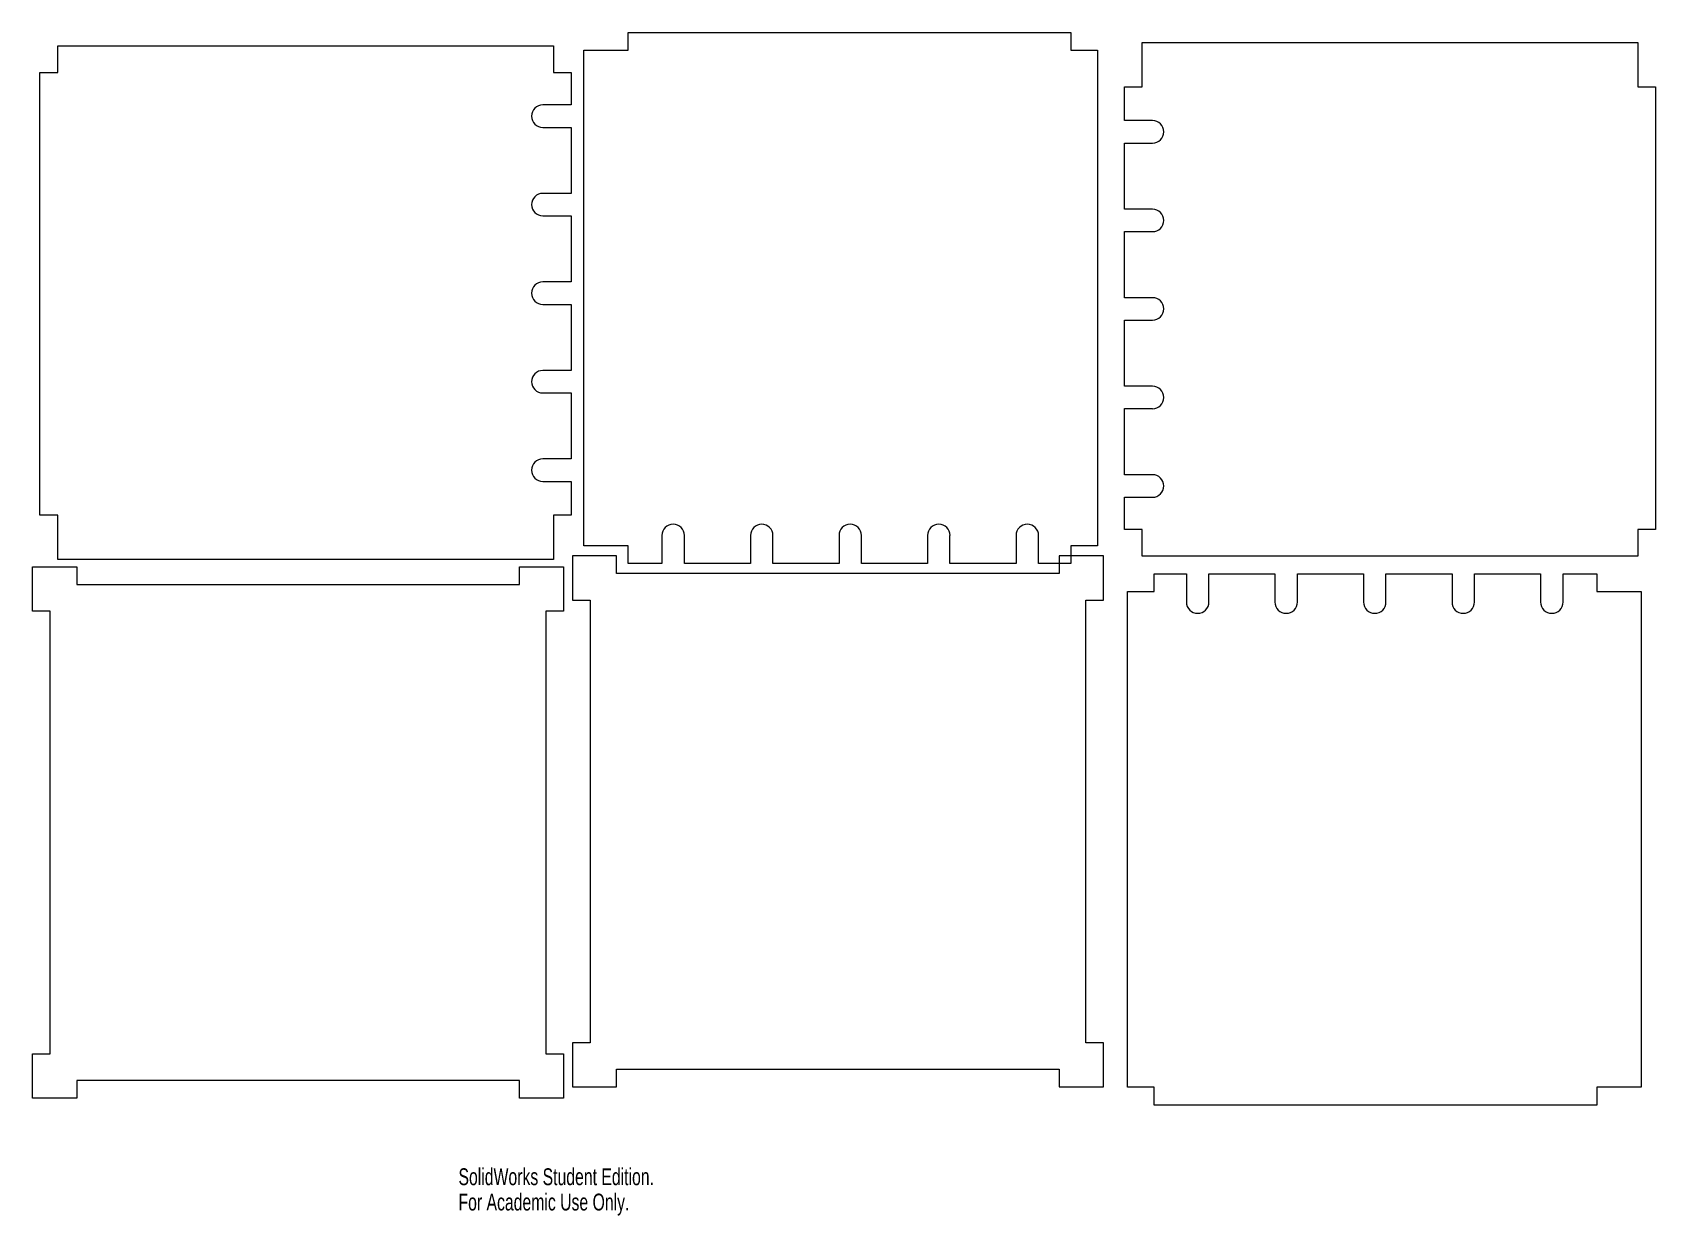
# Model space of a CAD drawing. Header units: inches. Extents: x -4.8 to 13.5, y 0 to 13.4.
import ezdxf

# ---------------------------------------------------------------- set-up
doc = ezdxf.new("R2010")
doc.units = ezdxf.units.IN
doc.header["$MEASUREMENT"] = 0
doc.styles.add('SLDTEXTSTYLE0', font='TXT', dxfattribs={"width": 0.7})

msp = doc.modelspace()

# ---------------------------------------------------------------- linework, layer by layer
at = {"color": 7, "linetype": 'Continuous', "lineweight": 15}
for p, q in [((-4.527, 12.908), (-4.527, 13.208)), ((-4.527, 13.208), (1.073, 13.208)), ((1.073, 13.208), (1.073, 12.908)), ((1.917, 13.161), (1.917, 13.361)), ((1.917, 13.361), (6.917, 13.361)), ((6.917, 13.361), (6.917, 13.161)), ((7.721, 12.746), (7.721, 13.246)), ((7.721, 13.246), (13.321, 13.246)), ((13.321, 13.246), (13.321, 12.746)), ((1.417, 13.161), (1.917, 13.161)), ((1.417, 7.561), (1.417, 13.161)), ((6.917, 13.161), (7.217, 13.161)), ((7.217, 13.161), (7.217, 7.561)), ((-4.727, 12.908), (-4.527, 12.908)), ((-4.727, 7.908), (-4.727, 12.908)), ((1.073, 12.908), (1.273, 12.908)), ((1.273, 12.908), (1.273, 12.543)), ((7.521, 12.365), (7.521, 12.746)), ((7.521, 12.746), (7.721, 12.746)), ((13.321, 12.746), (13.521, 12.746)), ((13.521, 12.746), (13.521, 7.746)), ((1.273, 12.543), (0.953, 12.543)), ((0.953, 12.289), (1.273, 12.289)), ((1.273, 12.289), (1.273, 11.543)), ((7.84, 12.365), (7.521, 12.365)), ((7.521, 11.365), (7.521, 12.112)), ((7.521, 12.112), (7.84, 12.112)), ((1.273, 11.543), (0.953, 11.543)), ((0.953, 11.289), (1.273, 11.289)), ((1.273, 11.289), (1.273, 10.543)), ((7.84, 11.365), (7.521, 11.365)), ((7.521, 10.365), (7.521, 11.112)), ((7.521, 11.112), (7.84, 11.112)), ((1.273, 10.543), (0.953, 10.543)), ((0.953, 10.289), (1.273, 10.289)), ((1.273, 10.289), (1.273, 9.543)), ((7.84, 10.365), (7.521, 10.365)), ((7.521, 9.365), (7.521, 10.112)), ((7.521, 10.112), (7.84, 10.112)), ((1.273, 9.543), (0.953, 9.543)), ((7.84, 9.365), (7.521, 9.365)), ((0.953, 9.289), (1.273, 9.289)), ((1.273, 9.289), (1.273, 8.543)), ((7.521, 8.365), (7.521, 9.112)), ((7.521, 9.112), (7.84, 9.112)), ((1.273, 8.543), (0.953, 8.543)), ((0.953, 8.289), (1.273, 8.289)), ((1.273, 8.289), (1.273, 7.908)), ((7.84, 8.365), (7.521, 8.365)), ((7.521, 7.746), (7.521, 8.112)), ((7.521, 8.112), (7.84, 8.112)), ((-4.527, 7.908), (-4.727, 7.908)), ((-4.527, 7.408), (-4.527, 7.908)), ((1.273, 7.908), (1.073, 7.908)), ((1.073, 7.908), (1.073, 7.408)), ((7.721, 7.746), (7.521, 7.746)), ((7.721, 7.446), (7.721, 7.746)), ((13.521, 7.746), (13.321, 7.746)), ((13.321, 7.746), (13.321, 7.446)), ((1.917, 7.561), (1.417, 7.561)), ((1.917, 7.361), (1.917, 7.561)), ((2.298, 7.68), (2.298, 7.361)), ((2.551, 7.361), (2.551, 7.68)), ((3.298, 7.68), (3.298, 7.361)), ((3.551, 7.361), (3.551, 7.68)), ((4.298, 7.68), (4.298, 7.361)), ((4.551, 7.361), (4.551, 7.68)), ((5.298, 7.68), (5.298, 7.361)), ((5.551, 7.361), (5.551, 7.68)), ((6.298, 7.68), (6.298, 7.361)), ((6.551, 7.361), (6.551, 7.68)), ((7.217, 7.561), (6.917, 7.561)), ((6.917, 7.561), (6.917, 7.361)), ((1.073, 7.408), (-4.527, 7.408)), ((1.286, 7.45), (1.286, 6.95)), ((1.786, 7.45), (1.286, 7.45)), ((1.786, 7.25), (1.786, 7.45)), ((2.298, 7.361), (1.917, 7.361)), ((3.298, 7.361), (2.551, 7.361)), ((4.298, 7.361), (3.551, 7.361)), ((5.298, 7.361), (4.551, 7.361)), ((6.298, 7.361), (5.551, 7.361)), ((6.917, 7.361), (6.551, 7.361)), ((6.786, 7.45), (6.786, 7.25)), ((7.286, 7.45), (6.786, 7.45)), ((7.286, 6.95), (7.286, 7.45)), ((13.321, 7.446), (7.721, 7.446)), ((-4.812, 7.324), (-4.312, 7.324)), ((-4.812, 6.824), (-4.812, 7.324)), ((-4.312, 7.324), (-4.312, 7.124)), ((0.688, 7.124), (0.688, 7.324)), ((0.688, 7.324), (1.188, 7.324)), ((1.188, 7.324), (1.188, 6.824)), ((6.786, 7.25), (1.786, 7.25)), ((7.857, 7.046), (7.857, 7.246)), ((7.857, 7.246), (8.222, 7.246)), ((8.222, 7.246), (8.222, 6.927)), ((8.476, 6.927), (8.476, 7.246)), ((8.476, 7.246), (9.222, 7.246)), ((9.222, 7.246), (9.222, 6.927)), ((9.476, 6.927), (9.476, 7.246)), ((9.476, 7.246), (10.222, 7.246)), ((10.222, 7.246), (10.222, 6.927)), ((10.476, 6.927), (10.476, 7.246)), ((10.476, 7.246), (11.222, 7.246)), ((11.222, 7.246), (11.222, 6.927)), ((11.476, 6.927), (11.476, 7.246)), ((11.476, 7.246), (12.222, 7.246)), ((12.222, 7.246), (12.222, 6.927)), ((12.476, 6.927), (12.476, 7.246)), ((12.476, 7.246), (12.857, 7.246)), ((12.857, 7.246), (12.857, 7.046)), ((-4.312, 7.124), (0.688, 7.124)), ((7.557, 1.446), (7.557, 7.046)), ((7.557, 7.046), (7.857, 7.046)), ((12.857, 7.046), (13.357, 7.046)), ((13.357, 7.046), (13.357, 1.446)), ((-4.612, 6.824), (-4.812, 6.824)), ((-4.612, 1.824), (-4.612, 6.824)), ((1.188, 6.824), (0.988, 6.824)), ((0.988, 6.824), (0.988, 1.824)), ((1.286, 6.95), (1.486, 6.95)), ((1.486, 6.95), (1.486, 1.95)), ((7.086, 1.95), (7.086, 6.95)), ((7.086, 6.95), (7.286, 6.95)), ((1.486, 1.95), (1.286, 1.95)), ((1.286, 1.95), (1.286, 1.45)), ((7.286, 1.95), (7.086, 1.95)), ((7.286, 1.45), (7.286, 1.95)), ((-4.812, 1.324), (-4.812, 1.824)), ((-4.812, 1.824), (-4.612, 1.824)), ((0.988, 1.824), (1.188, 1.824)), ((1.188, 1.824), (1.188, 1.324)), ((1.786, 1.65), (6.786, 1.65)), ((1.786, 1.45), (1.786, 1.65)), ((6.786, 1.65), (6.786, 1.45)), ((0.688, 1.524), (-4.312, 1.524)), ((-4.312, 1.524), (-4.312, 1.324)), ((0.688, 1.324), (0.688, 1.524)), ((-4.312, 1.324), (-4.812, 1.324)), ((1.188, 1.324), (0.688, 1.324)), ((1.286, 1.45), (1.786, 1.45)), ((6.786, 1.45), (7.286, 1.45)), ((7.857, 1.446), (7.557, 1.446)), ((7.857, 1.246), (7.857, 1.446)), ((13.357, 1.446), (12.857, 1.446)), ((12.857, 1.446), (12.857, 1.246)), ((12.857, 1.246), (7.857, 1.246))]:
    msp.add_line(p, q, dxfattribs=at)
for centre, start, end in [((0.953, 12.416), 90, 270), ((7.84, 12.238), 270, 90), ((0.953, 11.416), 90, 270), ((7.84, 11.238), 270, 90), ((0.953, 10.416), 90, 270), ((7.84, 10.238), 270, 90), ((0.953, 9.416), 90, 270), ((7.84, 9.238), 270, 90), ((0.953, 8.416), 90, 270), ((7.84, 8.238), 270, 90), ((2.425, 7.68), 0, 180), ((3.425, 7.68), 0, 180), ((4.425, 7.68), 0, 180), ((5.425, 7.68), 0, 180), ((6.425, 7.68), 0, 180), ((8.349, 6.927), 180, 0), ((9.349, 6.927), 180, 0), ((10.349, 6.927), 180, 0), ((11.349, 6.927), 180, 0), ((12.349, 6.927), 180, 0)]:
    msp.add_arc(centre, 0.127, start, end, dxfattribs=at)

# ---------------------------------------------------------------- texts
at = {"color": 7, "linetype": 'Continuous', "char_height": 0.1903, "attachment_point": 1, "style": 'SLDTEXTSTYLE0'}
for s, insert in [('SolidWorks Student Edition.', (0, 0.531)), ('For Academic Use Only.', (0, 0.245))]:
    msp.add_mtext(s, dxfattribs=dict(at, insert=insert))

doc.saveas('drawing.dxf')
